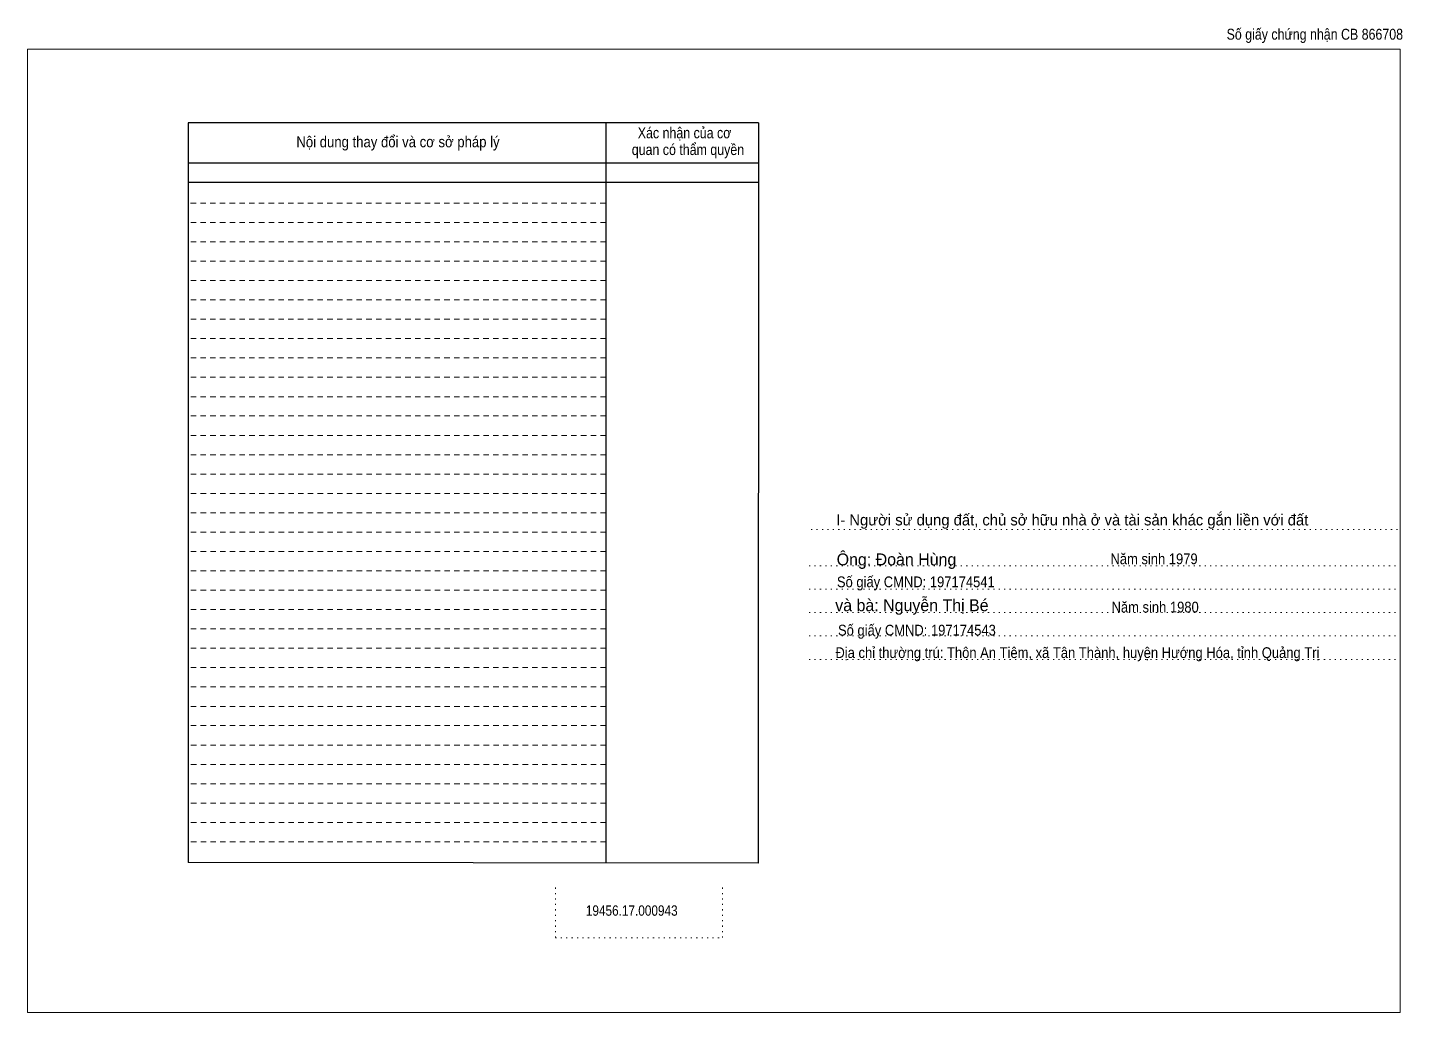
# Model space of a CAD drawing. Header units: metres. Extents: x 539486 to 540015, y 1836328 to 1836476.
# Drawn here: x 539486.2 to 539691.7, y 1836328.8 to 1836476 of the extents above; entities that cross this region are included whole.
import ezdxf
from ezdxf.enums import TextEntityAlignment as Align

# ---------------------------------------------------------------- set-up
doc = ezdxf.new("R2010")
doc.units = ezdxf.units.M
doc.header["$LTSCALE"] = 0.54
doc.linetypes.add('DOTTED', pattern=[1.5, 0.3, -1.2])
doc.linetypes.add('SHORT_DASHED', pattern=[2.7, 1.5, -1.2])
for name, color, linetype, lineweight in [('1', 7, 'DOTTED', 13), ('2', 7, 'SHORT_DASHED', 13), ('28', 7, 'Continuous', 25)]:
    doc.layers.add(name, color=color, linetype=linetype, lineweight=lineweight)
doc.layers.add('18', color=7, linetype='Continuous')
doc.layers.add('40', color=7, linetype='Continuous')

msp = doc.modelspace()

# ---------------------------------------------------------------- linework, layer by layer
at = {"layer": '1'}
for p, q in [((539603.31, 1836400.93), (539691.36, 1836400.93)), ((539603.01, 1836395.53), (539691.06, 1836395.53)), ((539603.01, 1836392.03), (539691.06, 1836392.03)), ((539603.01, 1836388.53), (539691.06, 1836388.53)), ((539603.01, 1836385.03), (539691.06, 1836385.03)), ((539603.01, 1836381.53), (539691.06, 1836381.53)), ((539565.08, 1836347.41), (539565.08, 1836339.89)), ((539590.07, 1836347.41), (539590.07, 1836339.89)), ((539565.08, 1836339.89), (539590.07, 1836339.89))]:
    msp.add_line(p, q, dxfattribs=at)
at = {"layer": '1', "linetype": 'Continuous'}
for points in [[(539486.17, 1836328.75), (539691.37, 1836328.75), (539691.37, 1836472.75), (539486.17, 1836472.75)], [(539486.17, 1836472.75), (539691.37, 1836472.75), (539691.37, 1836328.75), (539486.17, 1836328.75)], [(539486.17, 1836328.75), (539691.37, 1836328.75), (539691.37, 1836472.75), (539486.17, 1836472.75)]]:
    msp.add_lwpolyline(points, close=True, dxfattribs=at)
at = {"layer": '2', "linetype": 'Continuous', "lineweight": 25}
for p, q in [((539595.45, 1836461.71), (539510.17, 1836461.71)), ((539510.17, 1836461.71), (539510.17, 1836351.19)), ((539572.6, 1836461.71), (539572.63, 1836351.11)), ((539595.45, 1836455.67), (539510.29, 1836455.67)), ((539595.45, 1836452.79), (539510.29, 1836452.79))]:
    msp.add_line(p, q, dxfattribs=at)
at = {"layer": '2'}
for p, q in [((539572.6, 1836449.73), (539510.17, 1836449.73)), ((539572.61, 1836446.83), (539510.17, 1836446.83)), ((539572.61, 1836446.83), (539510.17, 1836446.83)), ((539572.61, 1836443.93), (539510.17, 1836443.93)), ((539572.61, 1836441.05), (539510.17, 1836441.05)), ((539572.61, 1836438.15), (539510.17, 1836438.15)), ((539572.61, 1836435.25), (539510.17, 1836435.25)), ((539572.61, 1836432.37), (539510.17, 1836432.37)), ((539572.61, 1836429.47), (539510.17, 1836429.47)), ((539572.61, 1836426.59), (539510.17, 1836426.59)), ((539572.61, 1836423.69), (539510.17, 1836423.69)), ((539572.62, 1836420.79), (539510.17, 1836420.79)), ((539572.62, 1836417.91), (539510.17, 1836417.91)), ((539572.62, 1836415.01), (539510.17, 1836415.01)), ((539572.62, 1836412.11), (539510.17, 1836412.11)), ((539572.63, 1836409.23), (539510.17, 1836409.23)), ((539572.63, 1836406.33), (539510.17, 1836406.33)), ((539572.63, 1836403.45), (539510.17, 1836403.45)), ((539572.63, 1836400.55), (539510.17, 1836400.55)), ((539572.63, 1836397.65), (539510.17, 1836397.65)), ((539572.63, 1836394.77), (539510.17, 1836394.77)), ((539572.63, 1836391.87), (539510.17, 1836391.87)), ((539572.63, 1836388.97), (539510.17, 1836388.97)), ((539572.63, 1836386.09), (539510.17, 1836386.09)), ((539572.63, 1836383.19), (539510.17, 1836383.19)), ((539572.63, 1836380.29), (539510.17, 1836380.29)), ((539572.64, 1836377.41), (539510.17, 1836377.41)), ((539572.64, 1836374.51), (539510.17, 1836374.51)), ((539572.64, 1836371.63), (539510.17, 1836371.63)), ((539572.65, 1836368.73), (539510.17, 1836368.73)), ((539572.65, 1836365.83), (539510.17, 1836365.83)), ((539572.65, 1836362.95), (539510.17, 1836362.95)), ((539572.65, 1836360.05), (539510.17, 1836360.05)), ((539572.65, 1836357.15), (539510.17, 1836357.15)), ((539572.65, 1836354.27), (539510.17, 1836354.27))]:
    msp.add_line(p, q, dxfattribs=at)
at = {"layer": '2', "linetype": 'Continuous', "lineweight": 25}
msp.add_lwpolyline([(539595.45, 1836461.71), (539595.39, 1836351.07), (539510.17, 1836351.19)], dxfattribs=at)

# ---------------------------------------------------------------- texts
at = {"layer": '18'}
for s, p in [('Ông: Đoàn Hùng', (539616.065, 1836395.58)), ('và bà: Nguyễn Thị Bé', (539618.37, 1836388.73))]:
    msp.add_text(s, height=1.782, dxfattribs=at).set_placement(p, align=Align.CENTER)
at = {"layer": '18', "width": 0.85}
msp.add_text('19456.17.000943', height=1.55, dxfattribs=at).set_placement((539576.49, 1836343.21), align=Align.CENTER)
at = {"layer": '2'}
for s, width, p in [('Xác nhận của cơ', 0.85, (539584.385, 1836459.41)), ('Xác nhận của cơ', 0.85, (539584.385, 1836459.41)), ('Nội dung thay đổi và cơ sở pháp lý', 0.9, (539541.55, 1836458.07)), ('Nội dung thay đổi và cơ sở pháp lý', 0.9, (539541.55, 1836458.07)), (' quan có thẩm quyền', 0.85, (539584.635, 1836456.91)), (' quan có thẩm quyền', 0.85, (539584.635, 1836456.91))]:
    msp.add_text(s, height=1.63, dxfattribs=dict(at, width=width)).set_placement(p, align=Align.CENTER)
at = {"layer": '28'}
msp.add_text('I- Người sử dụng đất, chủ sở hữu nhà ở và tài sản khác gắn liền với đất', height=1.653, dxfattribs=at).set_placement((539642.335, 1836401.55), align=Align.CENTER)
at = {"layer": '28', "width": 0.9}
for s, p in [('Năm sinh 1979', (539654.565, 1836395.75)), ('Số giấy CMND: 197174541', (539618.955, 1836392.31)), ('Năm sinh 1980', (539654.73, 1836388.54)), ('Số giấy CMND: 197174543', (539619.12, 1836385.09)), ('Địa chỉ thường trú: Thôn An Tiêm, xã Tân Thành, huyện Hướng Hóa, tỉnh Quảng Trị', (539643.11, 1836381.73))]:
    msp.add_text(s, height=1.61, dxfattribs=at).set_placement(p, align=Align.CENTER)
at = {"layer": '40', "width": 0.85}
msp.add_text('Số giấy chứng nhận CB 866708', height=1.63, dxfattribs=at).set_placement((539678.595, 1836474.15), align=Align.CENTER)

doc.saveas('drawing.dxf')
